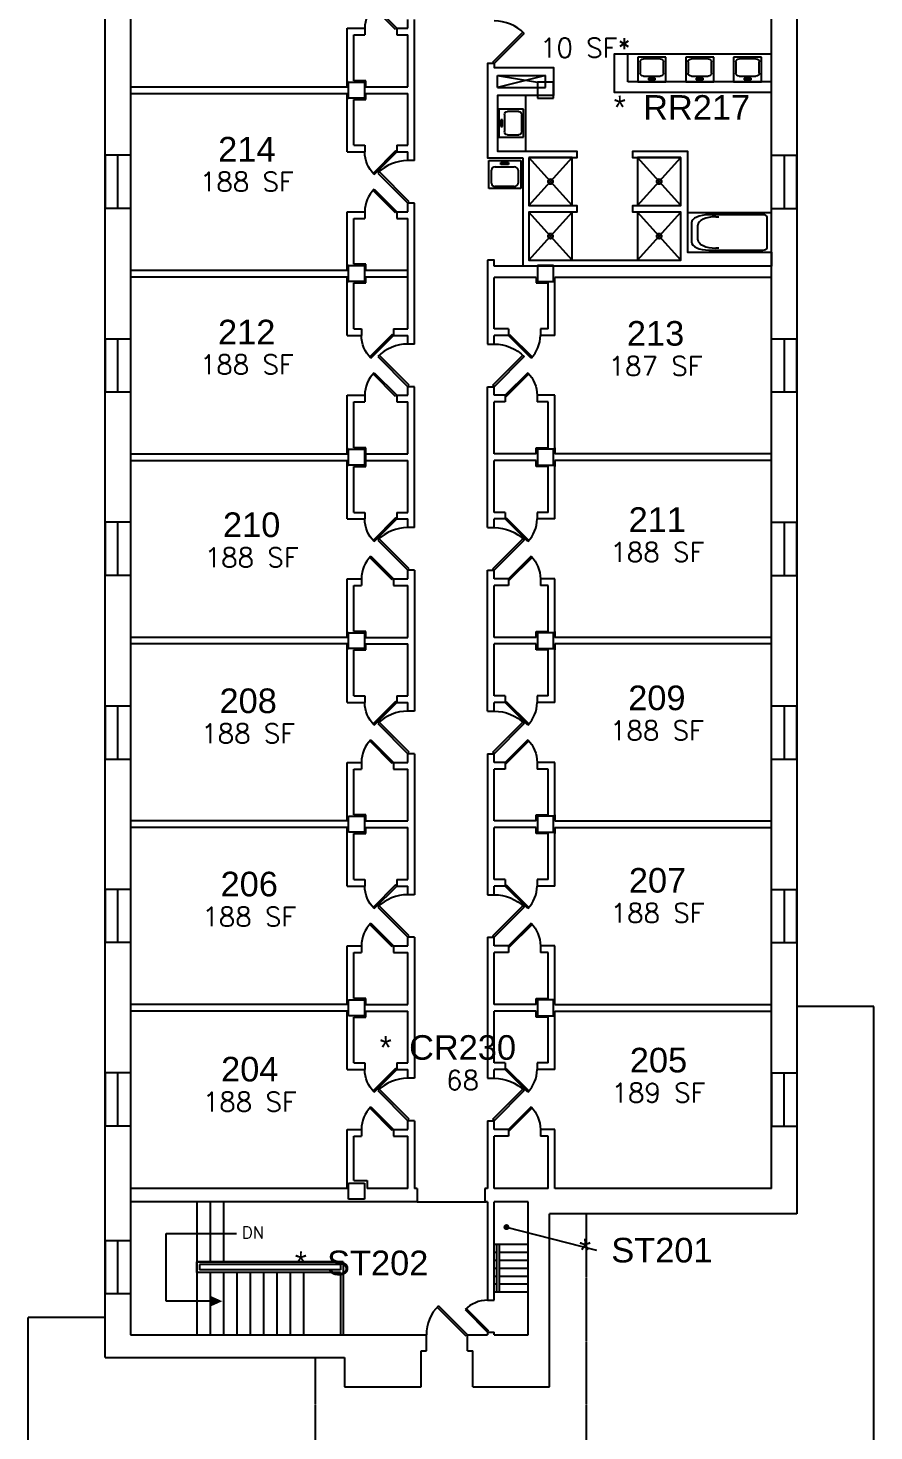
# Model space of a CAD drawing. Extents: x -1775 to 3463, y -540 to 2789.
# Drawn here: x 882 to 1518, y 688 to 1743 of the extents above; entities that cross this region are included whole.
import ezdxf
from ezdxf.enums import TextEntityAlignment as Align

# ---------------------------------------------------------------- set-up
doc = ezdxf.new("R2010")
doc.units = 0
doc.header["$MEASUREMENT"] = 0
doc.linetypes.add('HIDDEN', pattern=[0.375, 0.25, -0.125])
doc.layers.get('0').update_dxf_attribs({"linetype": 'CONTINUOUS'})
for name, color, linetype in [('A-AREA-BOUN', 3, 'HIDDEN'), ('A-DOOR', 2, 'CONTINUOUS'), ('A-FLOR-LEVL', 3, 'CONTINUOUS'), ('A-GLAZ', 2, 'CONTINUOUS'), ('A-SPAC-ANOT', 4, 'CONTINUOUS'), ('A-SPAC-RMNO', 4, 'CONTINUOUS'), ('A-SPAC-RMTW', 4, 'CONTINUOUS'), ('A-WALL', 7, 'CONTINUOUS'), ('L-SITE', 1, 'CONTINUOUS'), ('P-FIXT', 140, 'CONTINUOUS'), ('S-COLS', 5, 'CONTINUOUS')]:
    doc.layers.add(name, color=color, linetype=linetype)
doc.styles.add('FAI1', font='arial.ttf')
doc.styles.add('ROMANS', font='ROMANS.shx')
doc.styles.add('simplex', font='simplex.shx')
doc.dimstyles.get("Standard").update_dxf_attribs({"dimtxt": 0.18, "dimasz": 0.18, "dimexe": 0.18, "dimexo": 0.0625, "dimgap": 0.09, "dimtad": 0, "dimtih": 1, "dimtoh": 1, "dimdec": 4, "dimzin": 0, "dimdsep": 46, "dimtxsty": 'Standard', "dimcen": 0.09, "dimadec": 0, "dimazin": 0, "dimtfac": 1, "dimtdec": 4, "dimtofl": 0, "dimtmove": 0, "dimatfit": 3, "dimfxl": 1, "dimtolj": 1, "dimtzin": 0, "dimarcsym": 0})

# ---------------------------------------------------------------- blocks, each defined once
blk = doc.blocks.new('AC141')
for p, q in [((0, 0.5), (1, 0.5)), ((0, -0.5), (0, 0.5)), ((1, 0.5), (1, -0.5)), ((0.0753, 0.12255), (0.145017, 0.12255)), ((0.0753, -0.12255), (0.0753, 0.12255)), ((0.145017, 0.12255), (0.145017, -0.12255)), ((0.226581, -0.2983), (0.226581, 0.2983)), ((0.346581, 0.4183), (0.810283, 0.4183)), ((0.930283, 0.2983), (0.930283, -0.2983)), ((0.145017, -0.12255), (0.0753, -0.12255)), ((0.810283, -0.4183), (0.346581, -0.4183)), ((1, -0.5), (0, -0.5))]:
    blk.add_line(p, q)
for centre, start, end in [((0.346581, 0.2983), 90, 180), ((0.810283, 0.2983), 0, 90), ((0.346581, -0.2983), 180, 270), ((0.810283, -0.2983), 270, 0)]:
    blk.add_arc(centre, 0.12, start, end)
blk = doc.blocks.new('AH13A')
for p, q in [((1, 0.496), (0, 0.496)), ((0, 0.496), (0, -0.504)), ((0, -0.504), (1, 0.496)), ((1, -0.504), (0, 0.496)), ((1, -0.504), (1, 0.496)), ((0, -0.504), (1, -0.504))]:
    blk.add_line(p, q)
blk.add_circle((0.5, -0.004), 0.056)
blk = doc.blocks.new('AB141')
for p, q in [((1, 0.5), (0, 0.5)), ((0, 0.5), (0, -0.5)), ((0.05, 0.395071), (0.05, -0.395071)), ((0.743209, 0.45), (0.104929, 0.45)), ((0.624759, 0.4), (0.660817, 0.4)), ((1, -0.5), (1, 0.5)), ((0.874759, 0.186058), (0.874759, -0.186058)), ((0.95, -0.243209), (0.95, 0.243209)), ((0, -0.5), (1, -0.5)), ((0.104929, -0.45), (0.743209, -0.45)), ((0.660817, -0.4), (0.624759, -0.4))]:
    blk.add_line(p, q)
for centre, radius, start, end in [((0.104929, 0.395071), 0.054929, 90, 180), ((0.660817, 0.186058), 0.213942, 0, 90), ((0.743209, 0.243209), 0.206791, 0, 90), ((0.660817, -0.186058), 0.213942, 270, 0), ((0.743209, -0.243209), 0.206791, 270, 0), ((0.104929, -0.395071), 0.054929, 180, 270)]:
    blk.add_arc(centre, radius, start, end)
blk = doc.blocks.new('AWI002')
blk.add_line((-0.5, -1), (0.5, -1))
blk = doc.blocks.new('ADO001')
for p, q in [((0.207106, 0.707105), (-0.499999, 0)), ((-0.465625, -0.034373), (0.240643, 0.671896)), ((-0.499999, 0), (-0.465625, -0.034373))]:
    blk.add_line(p, q)
blk.add_arc((-0.499999, 0), 0.999997, 0, 45)
blk = doc.blocks.new('ADO101')
for p, q in [((0.465624, -0.034373), (-0.240645, 0.671896)), ((-0.207108, 0.707105), (0.499997, 0)), ((0.499997, 0), (0.465624, -0.034373))]:
    blk.add_line(p, q)
blk.add_arc((0.499997, 0), 0.999997, 135, 180)
blk = doc.blocks.new('FMGRM1')
at = {"style": 'FAI1'}
for tag, p in [('DATA1', (0, -0.2836)), ('DATA2', (0, -0.443)), ('DATA3', (0, -0.6024)), ('DATA4', (0, -0.7618)), ('DATA5', (0, -0.9213))]:
    blk.add_attdef(tag, text='', height=0.1172, dxfattribs=at).set_placement(p, align=Align.CENTER)
at = {"layer": 'A-SPAC-RMNO', "style": 'FAI1'}
blk.add_attdef('RMNUMB', text='', height=0.16, dxfattribs=at).set_placement((0, 0), align=Align.MIDDLE)
blk = doc.blocks.new('SEECHART')
blk.add_text('*', height=0.15).set_placement((0, 0), align=Align.MIDDLE_CENTER)

msp = doc.modelspace()

# ---------------------------------------------------------------- linework, layer by layer
at = {"layer": 'A-AREA-BOUN'}
for p, q in [((1174.5, 860.6), (1226.5, 860.6)), ((1302, 415.6), (1302, 851.6)), ((1098, 415.6), (1098, 743.6))]:
    msp.add_line(p, q, dxfattribs=at)
at = {"layer": 'A-FLOR-LEVL'}
for p, q in [((1009, 860.6), (1009, 815.6)), ((1019, 860.6), (1019, 815.6)), ((1029, 860.6), (1029, 815.6)), ((985.9, 785.9), (985.9, 836.9)), ((985.9, 836.9), (1038.7, 836.9)), ((1258, 828.6), (1232.5, 828.6)), ((1234.5, 792.6), (1234.5, 828.6)), ((1236.5, 792.6), (1236.5, 828.6)), ((1119, 815.6), (1009, 815.6)), ((1009, 815.6), (1009, 807.6)), ((1009, 815.6), (1119, 815.6)), ((1009, 807.6), (1009, 815.6)), ((1119, 815.6), (1119, 760.6)), ((1234.5, 822.6), (1232.5, 822.6)), ((1234.5, 816.6), (1232.5, 816.6)), ((1258, 822.6), (1236.5, 822.6)), ((1258, 816.6), (1236.5, 816.6)), ((1117, 807.6), (1009, 807.6)), ((1009, 807.6), (1009, 760.6)), ((1117, 807.6), (1009, 807.6)), ((1019, 807.6), (1019, 760.6)), ((1029, 807.6), (1029, 760.6)), ((1039, 807.6), (1039, 760.6)), ((1049, 807.6), (1049, 760.6)), ((1059, 807.6), (1059, 760.6)), ((1069, 807.6), (1069, 760.6)), ((1079, 807.6), (1079, 760.6)), ((1089, 807.6), (1089, 760.6)), ((1117, 807.6), (1117, 760.6)), ((1234.5, 810.6), (1232.5, 810.6)), ((1234.5, 804.6), (1232.5, 804.6)), ((1258, 810.6), (1236.5, 810.6)), ((1258, 804.6), (1236.5, 804.6)), ((1234.5, 798.6), (1232.5, 798.6)), ((1258, 792.6), (1232.5, 792.6)), ((1258, 798.6), (1236.5, 798.6)), ((1019.2, 785.9), (985.9, 785.9))]:
    msp.add_line(p, q, dxfattribs=at)
msp.add_solid([(1019.2, 781.9), (1019.2, 789.9), (1028.1, 785.9)], dxfattribs=at)
at = {"layer": 'A-GLAZ'}
for p, q in [((940, 1647.6), (940, 1607.6)), ((959, 1647.6), (959, 1607.6)), ((1441, 1607.6), (1441, 1647.6)), ((1460, 1607.6), (1460, 1647.6)), ((940, 1509.6), (940, 1469.6)), ((959, 1509.6), (959, 1469.6)), ((1441, 1469.6), (1441, 1509.6)), ((1460, 1469.6), (1460, 1509.6)), ((940, 1371.6), (940, 1331.6)), ((959, 1371.6), (959, 1331.6)), ((1441, 1331.6), (1441, 1371.6)), ((1460, 1331.6), (1460, 1371.6)), ((940, 1233.6), (940, 1193.6)), ((959, 1233.6), (959, 1193.6)), ((1441, 1193.6), (1441, 1233.6)), ((1460, 1193.6), (1460, 1233.6)), ((940, 1095.6), (940, 1055.6)), ((959, 1095.6), (959, 1055.6)), ((1441, 1055.6), (1441, 1095.6)), ((1460, 1055.6), (1460, 1095.6)), ((940, 957.6), (940, 917.6)), ((959, 957.6), (959, 917.6)), ((1441, 957.6), (1441, 917.6)), ((1460, 957.6), (1460, 917.6)), ((940, 831.6), (940, 791.6)), ((959, 831.6), (959, 791.6))]:
    msp.add_line(p, q, dxfattribs=at)
at = {"layer": 'A-WALL'}
for p, q in [((940, 743.6), (940, 2680.6)), ((1460, 2680.6), (1460, 851.6)), ((959, 2661.4), (959, 760.6)), ((1441, 870.6), (1441, 2661.6)), ((1122, 1743.1), (1135.2, 1743.1)), ((1122, 1699.1), (1122, 1743.1)), ((1135.2, 1743.1), (1135.2, 1738.1)), ((1159.2, 1743.1), (1167.5, 1743.1)), ((1159.2, 1743.1), (1159.2, 1738.1)), ((1167.5, 1743.1), (1167.5, 1749.6)), ((1172.5, 1643.6), (1172.5, 1749.6)), ((1127, 1738.1), (1135.2, 1738.1)), ((1127, 1703.6), (1127, 1738.1)), ((1159.2, 1738.1), (1167.5, 1738.1)), ((1167.5, 1699.1), (1167.5, 1738.1)), ((959, 1699.1), (1122, 1699.1)), ((1122, 1703.6), (1122, 1699.1)), ((1136, 1703.6), (1127, 1703.6)), ((1136, 1699.1), (1136, 1703.6)), ((1136, 1699.1), (1167.5, 1699.1)), ((959, 1694.1), (1122, 1694.1)), ((1122, 1650.1), (1122, 1694.1)), ((1122, 1694.1), (1122, 1689.6)), ((1127, 1689.6), (1136, 1689.6)), ((1127, 1655.1), (1127, 1689.6)), ((1136, 1689.6), (1136, 1694.1)), ((1136, 1694.1), (1167.5, 1694.1)), ((1167.5, 1655.1), (1167.5, 1694.1)), ((959, 1647.6), (940, 1647.6)), ((1122, 1650.1), (1135.2, 1650.1)), ((1127, 1655.1), (1135.2, 1655.1)), ((1135.2, 1655.1), (1135.2, 1650.1)), ((1159.2, 1655.1), (1167.5, 1655.1)), ((1159.2, 1655.1), (1159.2, 1650.1)), ((1159.2, 1650.1), (1167.5, 1650.1)), ((1167.5, 1643.6), (1167.5, 1650.1)), ((1441, 1647.6), (1460, 1647.6)), ((1172.5, 1643.6), (1167.5, 1643.6)), ((959, 1607.6), (940, 1607.6)), ((1122, 1605.1), (1135.2, 1605.1)), ((1122, 1561.1), (1122, 1605.1)), ((1135.2, 1605.1), (1135.2, 1600.1)), ((1159.2, 1605.1), (1167.5, 1605.1)), ((1159.2, 1605.1), (1159.2, 1600.1)), ((1167.5, 1605.1), (1167.5, 1611.6)), ((1172.5, 1611.6), (1167.5, 1611.6)), ((1172.5, 1505.6), (1172.5, 1611.6)), ((1441, 1607.6), (1460, 1607.6)), ((1127, 1600.1), (1135.2, 1600.1)), ((1127, 1565.6), (1127, 1600.1)), ((1159.2, 1600.1), (1167.5, 1600.1)), ((1167.5, 1517.1), (1167.5, 1600.1)), ((1122, 1565.6), (1122, 1561.1)), ((1136, 1565.6), (1127, 1565.6)), ((1136, 1561.1), (1136, 1565.6)), ((1227.5, 1568.8), (1227.5, 1505.6)), ((959, 1561.1), (1122, 1561.1)), ((959, 1556.1), (1122, 1556.1)), ((1122, 1512.1), (1122, 1556.1)), ((1122, 1556.1), (1122, 1551.6)), ((1127, 1551.6), (1136, 1551.6)), ((1127, 1517.1), (1127, 1551.6)), ((1136, 1561.1), (1167.5, 1561.1)), ((1136, 1551.6), (1136, 1556.1)), ((1136, 1556.1), (1167.5, 1556.1)), ((1264, 1555.6), (1232.5, 1555.6)), ((1232.5, 1517.1), (1232.5, 1555.6)), ((1264, 1555.6), (1264, 1551.6)), ((1264, 1551.6), (1273, 1551.6)), ((1273, 1517.1), (1273, 1551.6)), ((1278, 1551.6), (1278, 1555.6)), ((1441, 1555.6), (1278, 1555.6)), ((1278, 1512.1), (1278, 1555.6)), ((940, 1509.6), (959, 1509.6)), ((1122, 1512.1), (1132.7, 1512.1)), ((1127, 1517.1), (1132.7, 1517.1)), ((1132.7, 1517.1), (1132.7, 1512.1)), ((1156.7, 1517.1), (1167.5, 1517.1)), ((1156.7, 1517.1), (1156.7, 1512.1)), ((1156.7, 1512.1), (1167.5, 1512.1)), ((1167.5, 1505.6), (1167.5, 1512.1)), ((1243.2, 1517.1), (1232.5, 1517.1)), ((1243.2, 1512.1), (1232.5, 1512.1)), ((1232.5, 1505.6), (1232.5, 1512.1)), ((1243.2, 1517.1), (1243.2, 1512.1)), ((1267.2, 1517.1), (1267.2, 1512.1)), ((1273, 1517.1), (1267.2, 1517.1)), ((1278, 1512.1), (1267.2, 1512.1)), ((1441, 1509.6), (1460, 1509.6)), ((1172.5, 1505.6), (1167.5, 1505.6)), ((1227.5, 1505.6), (1232.5, 1505.6)), ((940, 1469.6), (959, 1469.6)), ((1122, 1467.1), (1135.2, 1467.1)), ((1122, 1423.1), (1122, 1467.1)), ((1135.2, 1467.1), (1135.2, 1462.1)), ((1159.2, 1467.1), (1167.5, 1467.1)), ((1159.2, 1467.1), (1159.2, 1462.1)), ((1167.5, 1467.1), (1167.5, 1473.6)), ((1172.5, 1473.6), (1167.5, 1473.6)), ((1172.5, 1367.6), (1172.5, 1473.6)), ((1227.5, 1367.6), (1227.5, 1473.6)), ((1227.5, 1473.6), (1232.5, 1473.6)), ((1232.5, 1467.1), (1232.5, 1473.6)), ((1240.7, 1467.1), (1232.5, 1467.1)), ((1240.7, 1467.1), (1240.7, 1462.1)), ((1264.7, 1467.1), (1264.7, 1462.1)), ((1278, 1467.1), (1264.7, 1467.1)), ((1278, 1423.1), (1278, 1467.1)), ((1441, 1469.6), (1460, 1469.6)), ((1127, 1462.1), (1135.2, 1462.1)), ((1127, 1427.6), (1127, 1462.1)), ((1159.2, 1462.1), (1167.5, 1462.1)), ((1167.5, 1423.1), (1167.5, 1462.1)), ((1240.7, 1462.1), (1232.5, 1462.1)), ((1232.5, 1423.1), (1232.5, 1462.1)), ((1273, 1462.1), (1264.7, 1462.1)), ((1273, 1427.6), (1273, 1462.1)), ((1122, 1427.6), (1122, 1423.1)), ((1136, 1427.6), (1127, 1427.6)), ((1136, 1413.6), (1136, 1427.6)), ((1264, 1427.6), (1273, 1427.6)), ((1264, 1423.1), (1264, 1427.6)), ((1278, 1427.6), (1278, 1423.1)), ((959, 1423.1), (1122, 1423.1)), ((959, 1418.1), (1122, 1418.1)), ((1122, 1374.1), (1122, 1418.1)), ((1122, 1418.1), (1122, 1413.6)), ((1127, 1413.6), (1136, 1413.6)), ((1127, 1379.1), (1127, 1413.6)), ((1136, 1423.1), (1167.5, 1423.1)), ((1136, 1418.1), (1167.5, 1418.1)), ((1167.5, 1379.1), (1167.5, 1418.1)), ((1264, 1423.1), (1232.5, 1423.1)), ((1264, 1418.1), (1232.5, 1418.1)), ((1232.5, 1379.1), (1232.5, 1418.1)), ((1264, 1413.6), (1264, 1418.1)), ((1273, 1413.6), (1264, 1413.6)), ((1273, 1379.1), (1273, 1413.6)), ((1441, 1423.1), (1278, 1423.1)), ((1278, 1418.1), (1278, 1413.6)), ((1278, 1374.1), (1278, 1418.1)), ((1441, 1418.1), (1278, 1418.1)), ((959, 1371.6), (940, 1371.6)), ((1122, 1374.1), (1135.2, 1374.1)), ((1127, 1379.1), (1135.2, 1379.1)), ((1135.2, 1379.1), (1135.2, 1374.1)), ((1159.2, 1379.1), (1167.5, 1379.1)), ((1159.2, 1379.1), (1159.2, 1374.1)), ((1159.2, 1374.1), (1167.5, 1374.1)), ((1167.5, 1367.6), (1167.5, 1374.1)), ((1240.7, 1379.1), (1232.5, 1379.1)), ((1240.7, 1374.1), (1232.5, 1374.1)), ((1232.5, 1367.6), (1232.5, 1374.1)), ((1240.7, 1379.1), (1240.7, 1374.1)), ((1264.7, 1379.1), (1264.7, 1374.1)), ((1273, 1379.1), (1264.7, 1379.1)), ((1278, 1374.1), (1264.7, 1374.1)), ((1441, 1371.6), (1460, 1371.6)), ((1172.5, 1367.6), (1167.5, 1367.6)), ((1227.5, 1367.6), (1232.5, 1367.6)), ((959, 1331.6), (940, 1331.6)), ((1167.5, 1329.1), (1167.5, 1335.6)), ((1172.5, 1335.6), (1167.5, 1335.6)), ((1172.5, 1335.6), (1172.5, 1229.6)), ((1227.5, 1229.6), (1227.5, 1335.6)), ((1227.5, 1335.6), (1232.5, 1335.6)), ((1232.5, 1329.1), (1232.5, 1335.6)), ((1441, 1331.6), (1460, 1331.6)), ((1122, 1329.1), (1132.7, 1329.1)), ((1122, 1285.1), (1122, 1329.1)), ((1127, 1324.1), (1132.7, 1324.1)), ((1127, 1289.6), (1127, 1324.1)), ((1132.7, 1329.1), (1132.7, 1324.1)), ((1156.7, 1329.1), (1167.5, 1329.1)), ((1156.7, 1329.1), (1156.7, 1324.1)), ((1156.7, 1324.1), (1167.5, 1324.1)), ((1167.5, 1285.1), (1167.5, 1324.1)), ((1243.2, 1329.1), (1232.5, 1329.1)), ((1243.2, 1324.1), (1232.5, 1324.1)), ((1232.5, 1285.1), (1232.5, 1324.1)), ((1243.2, 1329.1), (1243.2, 1324.1)), ((1267.2, 1329.1), (1267.2, 1324.1)), ((1278, 1329.1), (1267.2, 1329.1)), ((1273, 1324.1), (1267.2, 1324.1)), ((1273, 1289.6), (1273, 1324.1)), ((1278, 1285.1), (1278, 1329.1)), ((1122, 1289.6), (1122, 1285.1)), ((1136, 1289.6), (1127, 1289.6)), ((1136, 1285.1), (1136, 1289.6)), ((1264, 1285.1), (1264, 1289.6)), ((1264, 1289.6), (1273, 1289.6)), ((1278, 1289.6), (1278, 1285.1)), ((1122, 1285.1), (959, 1285.1)), ((1122, 1280.1), (959, 1280.1)), ((1122, 1280.1), (1122, 1275.6)), ((1122, 1236.1), (1122, 1280.1)), ((1136, 1285.1), (1167.5, 1285.1)), ((1136, 1275.6), (1136, 1280.1)), ((1136, 1280.1), (1167.5, 1280.1)), ((1167.5, 1241.1), (1167.5, 1280.1)), ((1264, 1285.1), (1232.5, 1285.1)), ((1264, 1280.1), (1232.5, 1280.1)), ((1232.5, 1241.1), (1232.5, 1280.1)), ((1264, 1275.6), (1264, 1280.1)), ((1441, 1285.1), (1278, 1285.1)), ((1278, 1280.1), (1278, 1275.6)), ((1278, 1236.1), (1278, 1280.1)), ((1441, 1280.1), (1278, 1280.1)), ((1127, 1275.6), (1136, 1275.6)), ((1127, 1241.1), (1127, 1275.6)), ((1273, 1275.6), (1264, 1275.6)), ((1273, 1241.1), (1273, 1275.6)), ((1122, 1236.1), (1135.2, 1236.1)), ((1127, 1241.1), (1135.2, 1241.1)), ((1135.2, 1241.1), (1135.2, 1236.1)), ((1159.2, 1241.1), (1159.2, 1236.1)), ((1159.2, 1241.1), (1167.5, 1241.1)), ((1159.2, 1236.1), (1167.5, 1236.1)), ((1167.5, 1229.6), (1167.5, 1236.1)), ((1240.7, 1241.1), (1232.5, 1241.1)), ((1240.7, 1236.1), (1232.5, 1236.1)), ((1232.5, 1229.6), (1232.5, 1236.1)), ((1240.7, 1241.1), (1240.7, 1236.1)), ((1264.7, 1241.1), (1264.7, 1236.1)), ((1273, 1241.1), (1264.7, 1241.1)), ((1278, 1236.1), (1264.7, 1236.1)), ((940, 1233.6), (959, 1233.6)), ((1172.5, 1229.6), (1167.5, 1229.6)), ((1227.5, 1229.6), (1232.5, 1229.6)), ((1441, 1233.6), (1460, 1233.6)), ((940, 1193.6), (959, 1193.6)), ((1172.5, 1197.6), (1167.5, 1197.6)), ((1167.5, 1191.1), (1167.5, 1197.6)), ((1172.5, 1197.6), (1172.5, 1091.6)), ((1227.5, 1197.6), (1232.5, 1197.6)), ((1227.5, 1197.6), (1227.5, 1091.6)), ((1232.5, 1191.1), (1232.5, 1197.6)), ((1441, 1193.6), (1460, 1193.6)), ((1122, 1191.1), (1132.7, 1191.1)), ((1122, 1147.1), (1122, 1191.1)), ((1127, 1186.1), (1132.7, 1186.1)), ((1127, 1151.6), (1127, 1186.1)), ((1132.7, 1191.1), (1132.7, 1186.1)), ((1156.7, 1191.1), (1156.7, 1186.1)), ((1156.7, 1191.1), (1167.5, 1191.1)), ((1156.7, 1186.1), (1167.5, 1186.1)), ((1167.5, 1147.1), (1167.5, 1186.1)), ((1240.7, 1191.1), (1232.5, 1191.1)), ((1240.7, 1186.1), (1232.5, 1186.1)), ((1232.5, 1147.1), (1232.5, 1186.1)), ((1240.7, 1191.1), (1240.7, 1186.1)), ((1264.7, 1191.1), (1264.7, 1186.1)), ((1278, 1191.1), (1264.7, 1191.1)), ((1273, 1186.1), (1264.7, 1186.1)), ((1273, 1151.6), (1273, 1186.1)), ((1278, 1147.1), (1278, 1191.1)), ((1136, 1151.6), (1127, 1151.6)), ((1136, 1147.1), (1136, 1151.6)), ((1264, 1147.1), (1264, 1151.6)), ((1264, 1151.6), (1273, 1151.6)), ((1278, 1151.6), (1278, 1147.1)), ((1122, 1147.1), (959, 1147.1)), ((1122, 1142.1), (959, 1142.1)), ((1122, 1098.1), (1122, 1142.1)), ((1136, 1147.1), (1167.5, 1147.1)), ((1136, 1142.1), (1167.5, 1142.1)), ((1136, 1137.6), (1136, 1142.1)), ((1167.5, 1103.1), (1167.5, 1142.1)), ((1264, 1147.1), (1232.5, 1147.1)), ((1264, 1142.1), (1232.5, 1142.1)), ((1232.5, 1103.1), (1232.5, 1142.1)), ((1264, 1137.6), (1264, 1142.1)), ((1278, 1147.1), (1441, 1147.1)), ((1278, 1142.1), (1278, 1137.6)), ((1278, 1142.1), (1441, 1142.1)), ((1278, 1098.1), (1278, 1142.1)), ((1127, 1103.1), (1127, 1137.6)), ((1127, 1137.6), (1136, 1137.6)), ((1273, 1137.6), (1264, 1137.6)), ((1273, 1103.1), (1273, 1137.6)), ((1122, 1098.1), (1135.2, 1098.1)), ((1127, 1103.1), (1135.2, 1103.1)), ((1135.2, 1103.1), (1135.2, 1098.1)), ((1159.2, 1103.1), (1167.5, 1103.1)), ((1159.2, 1103.1), (1159.2, 1098.1)), ((1159.2, 1098.1), (1167.5, 1098.1)), ((1167.5, 1091.6), (1167.5, 1098.1)), ((1240.7, 1103.1), (1232.5, 1103.1)), ((1240.7, 1098.1), (1232.5, 1098.1)), ((1232.5, 1091.6), (1232.5, 1098.1)), ((1240.7, 1103.1), (1240.7, 1098.1)), ((1264.7, 1103.1), (1264.7, 1098.1)), ((1273, 1103.1), (1264.7, 1103.1)), ((1278, 1098.1), (1264.7, 1098.1)), ((959, 1095.6), (940, 1095.6)), ((1172.5, 1091.6), (1167.5, 1091.6)), ((1227.5, 1091.6), (1232.5, 1091.6)), ((1441, 1095.6), (1460, 1095.6)), ((959, 1055.6), (940, 1055.6)), ((1167.5, 1053.1), (1167.5, 1059.6)), ((1172.5, 1059.6), (1167.5, 1059.6)), ((1172.5, 1059.6), (1172.5, 953.6)), ((1227.5, 1059.6), (1227.5, 953.6)), ((1227.5, 1059.6), (1232.5, 1059.6)), ((1232.5, 1053.1), (1232.5, 1059.6)), ((1441, 1055.6), (1460, 1055.6)), ((1122, 1009.1), (1122, 1053.1)), ((1122, 1053.1), (1132.7, 1053.1)), ((1127, 1013.6), (1127, 1048.1)), ((1127, 1048.1), (1132.7, 1048.1)), ((1132.7, 1053.1), (1132.7, 1048.1)), ((1156.7, 1053.1), (1167.5, 1053.1)), ((1156.7, 1053.1), (1156.7, 1048.1)), ((1156.7, 1048.1), (1167.5, 1048.1)), ((1167.5, 1009.1), (1167.5, 1048.1)), ((1243.2, 1053.1), (1232.5, 1053.1)), ((1243.2, 1048.1), (1232.5, 1048.1)), ((1232.5, 1009.1), (1232.5, 1048.1)), ((1243.2, 1053.1), (1243.2, 1048.1)), ((1267.2, 1053.1), (1267.2, 1048.1)), ((1278, 1053.1), (1267.2, 1053.1)), ((1273, 1048.1), (1267.2, 1048.1)), ((1273, 1013.6), (1273, 1048.1)), ((1278, 1009.1), (1278, 1053.1)), ((1136, 1013.6), (1127, 1013.6)), ((1136, 1009.1), (1136, 1013.6)), ((1264, 1013.6), (1273, 1013.6)), ((1264, 1009.1), (1264, 1013.6)), ((1122, 1009.1), (959, 1009.1)), ((1122, 1004.1), (959, 1004.1)), ((1122, 960.1), (1122, 1004.1)), ((1136, 1009.1), (1167.5, 1009.1)), ((1136, 1004.1), (1167.5, 1004.1)), ((1136, 999.6), (1136, 1004.1)), ((1167.5, 965.1), (1167.5, 1004.1)), ((1264, 1009.1), (1232.5, 1009.1)), ((1264, 1004.1), (1232.5, 1004.1)), ((1232.5, 965.1), (1232.5, 1004.1)), ((1264, 999.6), (1264, 1004.1)), ((1278, 1009.1), (1441, 1009.1)), ((1278, 960.1), (1278, 1004.1)), ((1278, 1004.1), (1441, 1004.1)), ((1127, 965.1), (1127, 999.6)), ((1127, 999.6), (1136, 999.6)), ((1273, 999.6), (1264, 999.6)), ((1273, 965.1), (1273, 999.6)), ((1122, 960.1), (1135.2, 960.1)), ((1127, 965.1), (1135.2, 965.1)), ((1135.2, 965.1), (1135.2, 960.1)), ((1159.2, 965.1), (1167.5, 965.1)), ((1159.2, 965.1), (1159.2, 960.1)), ((1159.2, 960.1), (1167.5, 960.1)), ((1167.5, 953.6), (1167.5, 960.1)), ((1240.7, 965.1), (1232.5, 965.1)), ((1240.7, 960.1), (1232.5, 960.1)), ((1232.5, 953.6), (1232.5, 960.1)), ((1240.7, 965.1), (1240.7, 960.1)), ((1264.7, 965.1), (1264.7, 960.1)), ((1273, 965.1), (1264.7, 965.1)), ((1278, 960.1), (1264.7, 960.1)), ((959, 957.6), (940, 957.6)), ((1172.5, 953.6), (1167.5, 953.6)), ((1227.5, 953.6), (1232.5, 953.6)), ((1441, 957.6), (1460, 957.6)), ((1167.5, 915.1), (1167.5, 921.6)), ((1172.5, 921.6), (1167.5, 921.6)), ((1172.5, 921.6), (1172.5, 870.6)), ((1227.5, 921.6), (1232.5, 921.6)), ((1227.5, 921.6), (1227.5, 870.6)), ((1232.5, 915.1), (1232.5, 921.6)), ((959, 917.6), (940, 917.6)), ((1122, 870.6), (1122, 915.1)), ((1122, 915.1), (1132.7, 915.1)), ((1127, 876.6), (1127, 910.1)), ((1127, 910.1), (1132.7, 910.1)), ((1132.7, 915.1), (1132.7, 910.1)), ((1156.7, 915.1), (1167.5, 915.1)), ((1156.7, 915.1), (1156.7, 910.1)), ((1156.7, 910.1), (1167.5, 910.1)), ((1167.5, 870.6), (1167.5, 910.1)), ((1243.2, 915.1), (1232.5, 915.1)), ((1243.2, 910.1), (1232.5, 910.1)), ((1232.5, 870.6), (1232.5, 910.1)), ((1243.2, 915.1), (1243.2, 910.1)), ((1267.2, 915.1), (1267.2, 910.1)), ((1278, 915.1), (1267.2, 915.1)), ((1273, 910.1), (1267.2, 910.1)), ((1273, 870.6), (1273, 910.1)), ((1278, 870.6), (1278, 915.1)), ((1441, 917.6), (1460, 917.6)), ((1127, 876.6), (1137, 876.6)), ((1137, 876.6), (1137, 870.6)), ((1122, 870.6), (959, 870.6)), ((1167.5, 870.6), (1137, 870.6)), ((1174.5, 870.6), (1172.5, 870.6)), ((1174.5, 870.6), (1174.5, 860.6)), ((1225.5, 870.6), (1225.5, 860.6)), ((1227.5, 870.6), (1225.5, 870.6)), ((1273, 870.6), (1232.5, 870.6)), ((1441, 870.6), (1278, 870.6)), ((1174.5, 860.6), (959, 860.6)), ((1227.5, 860.6), (1225.5, 860.6)), ((1227.5, 860.6), (1227.5, 786.6)), ((1258, 860.6), (1232.5, 860.6)), ((1232.5, 786.6), (1232.5, 860.6)), ((1258, 760.6), (1258, 860.6)), ((1274, 721.6), (1274, 851.6)), ((1460, 851.6), (1274, 851.6)), ((940, 831.6), (959, 831.6)), ((1117, 813.6), (1011, 813.6)), ((1011, 813.6), (1011, 809.6)), ((1117, 813.6), (1117, 809.6)), ((1117, 809.6), (1011, 809.6)), ((940, 791.6), (959, 791.6)), ((1227.5, 786.6), (1232.5, 786.6)), ((959, 760.6), (1181.5, 760.6)), ((1181.5, 748.6), (1181.5, 760.6)), ((1212.5, 760.6), (1227.5, 760.6)), ((1212.5, 748.6), (1212.5, 760.6)), ((1227.5, 762.6), (1227.5, 760.6)), ((1227.5, 762.6), (1232.5, 762.6)), ((1232.5, 760.6), (1232.5, 762.6)), ((1232.5, 760.6), (1258, 760.6)), ((940, 743.6), (1120, 743.6)), ((1120, 743.6), (1120, 721.6)), ((1177.5, 748.6), (1181.5, 748.6)), ((1177.5, 721.6), (1177.5, 748.6)), ((1212.5, 748.6), (1216.5, 748.6)), ((1216.5, 721.6), (1216.5, 748.6)), ((1120, 721.6), (1177.5, 721.6)), ((1216.5, 721.6), (1274, 721.6))]:
    msp.add_line(p, q, dxfattribs=at)
for points in [[(1441, 1694.9), (1323, 1694.9), (1323, 1723.9), (1333, 1723.9)], [(1333, 1702.9), (1333, 1723.9)], [(1232.5, 1716.6), (1227.5, 1716.6), (1227.5, 1645.8), (1254, 1645.8)], [(1232.5, 1716.6), (1232.5, 1713.6), (1277, 1713.6), (1277, 1692.6), (1235, 1692.6), (1235, 1650.8), (1294.5, 1650.8), (1294.5, 1645.8), (1258.5, 1645.8)], [(1235, 1698.6), (1235, 1707.6)], [(1235, 1707.6), (1271, 1707.6)], [(1235, 1707.6), (1265, 1702.6)], [(1271, 1707.6), (1235, 1698.6)], [(1235, 1698.6), (1271, 1698.6)], [(1271, 1698.6), (1271, 1707.6)], [(1441, 1702.9), (1333, 1702.9)], [(1258.5, 1645.8), (1258.5, 1609.8), (1294.5, 1609.8), (1294.5, 1604.8), (1258.5, 1604.8), (1258.5, 1568.8), (1372.7, 1568.8), (1372.7, 1604.8), (1336.7, 1604.8), (1336.7, 1609.8), (1372.7, 1609.8), (1372.7, 1645.8), (1336.7, 1645.8), (1336.7, 1650.8), (1377.7, 1650.8), (1377.7, 1574.8), (1441, 1574.8), (1441, 1568.8), (1441, 1564.3), (1232.5, 1564.3)], [(1254, 1645.8), (1254, 1564.3)], [(1232.5, 1564.3), (1232.5, 1568.8), (1227.5, 1568.8)]]:
    msp.add_lwpolyline(points, dxfattribs=at)
at = {"layer": 'L-SITE'}
for p, q in [((1518, 1007.6), (1460, 1007.6)), ((1518, 403.6), (1518, 1007.6)), ((882, 403.6), (882, 773.6)), ((940, 773.6), (882, 773.6))]:
    msp.add_line(p, q, dxfattribs=at)
at = {"layer": 'P-FIXT'}
for points in [[(1333, 1723.9), (1441, 1723.9)], [(1256, 1692.6), (1256, 1650.8)]]:
    msp.add_lwpolyline(points, dxfattribs=at)
at = {"layer": 'S-COLS'}
for p, q in [((1123, 1690.6), (1123, 1702.6)), ((1123, 1702.6), (1135, 1702.6)), ((1135, 1702.6), (1135, 1690.6)), ((1277, 1702.6), (1265, 1702.6)), ((1265, 1702.6), (1265, 1690.6)), ((1277, 1690.6), (1277, 1702.6)), ((1135, 1690.6), (1123, 1690.6)), ((1265, 1690.6), (1277, 1690.6)), ((1123, 1552.6), (1123, 1564.6)), ((1123, 1564.6), (1135, 1564.6)), ((1135, 1564.6), (1135, 1552.6)), ((1277, 1564.6), (1265, 1564.6)), ((1265, 1564.6), (1265, 1552.6)), ((1277, 1552.6), (1277, 1564.6)), ((1135, 1552.6), (1123, 1552.6)), ((1265, 1552.6), (1277, 1552.6)), ((1123, 1414.6), (1123, 1426.6)), ((1123, 1426.6), (1135, 1426.6)), ((1135, 1426.6), (1135, 1414.6)), ((1277, 1426.6), (1265, 1426.6)), ((1265, 1426.6), (1265, 1414.6)), ((1277, 1414.6), (1277, 1426.6)), ((1135, 1414.6), (1123, 1414.6)), ((1265, 1414.6), (1277, 1414.6)), ((1123, 1276.6), (1123, 1288.6)), ((1123, 1288.6), (1135, 1288.6)), ((1135, 1288.6), (1135, 1276.6)), ((1277, 1288.6), (1265, 1288.6)), ((1265, 1288.6), (1265, 1276.6)), ((1277, 1276.6), (1277, 1288.6)), ((1135, 1276.6), (1123, 1276.6)), ((1265, 1276.6), (1277, 1276.6)), ((1123, 1138.6), (1123, 1150.6)), ((1123, 1150.6), (1135, 1150.6)), ((1135, 1150.6), (1135, 1138.6)), ((1277, 1150.6), (1265, 1150.6)), ((1265, 1150.6), (1265, 1138.6)), ((1277, 1138.6), (1277, 1150.6)), ((1135, 1138.6), (1123, 1138.6)), ((1265, 1138.6), (1277, 1138.6)), ((1123, 1000.6), (1123, 1012.6)), ((1123, 1012.6), (1135, 1012.6)), ((1135, 1012.6), (1135, 1000.6)), ((1277, 1012.6), (1265, 1012.6)), ((1265, 1012.6), (1265, 1000.6)), ((1277, 1000.6), (1277, 1012.6)), ((1135, 1000.6), (1123, 1000.6)), ((1265, 1000.6), (1277, 1000.6)), ((1123, 874.6), (1135, 874.6)), ((1123, 862.6), (1123, 874.6)), ((1135, 874.6), (1135, 862.6)), ((1135, 862.6), (1123, 862.6))]:
    msp.add_line(p, q, dxfattribs=at)

# ---------------------------------------------------------------- block references
at = {"layer": 'A-DOOR', "zscale": 80}
for p, xscale, yscale in [((1147.2, 1743.1), 24, 24), ((1147.2, 1605.1), 24, 24), ((1147.2, 1467.1), 24, 24), ((1252.7, 1467.1), -24, 24), ((1144.7, 1329.1), 24, 24), ((1255.2, 1329.1), -24, 24), ((1144.7, 1191.1), 24, 24), ((1252.7, 1191.1), -24, 24), ((1144.7, 1053.1), 24, 24), ((1255.2, 1053.1), -24, 24), ((1144.7, 915.1), 24, 24), ((1255.2, 915.1), -24, 24), ((1197, 760.6), 31, 31)]:
    msp.add_blockref('ADO101', p, dxfattribs=dict(at, xscale=xscale, yscale=yscale))
for name, p, xscale, yscale, rotation in [('ADO101', (1232.5, 1732.6), 32, 32, 270), ('ADO101', (1147.2, 1650.1), -24, 24, 180), ('ADO001', (1167.5, 1627.6), 32, 32, 90), ('ADO101', (1144.7, 1512.1), -24, 24, 180), ('ADO101', (1255.2, 1512.1), 24, 24, 180), ('ADO001', (1167.5, 1489.6), 32, 32, 90), ('ADO001', (1232.5, 1489.6), -32, 32, 270), ('ADO101', (1147.2, 1374.1), -24, 24, 180), ('ADO101', (1252.7, 1374.1), 24, 24, 180), ('ADO001', (1167.5, 1351.6), 32, 32, 90), ('ADO001', (1232.5, 1351.6), -32, 32, 270), ('ADO101', (1147.2, 1236.1), -24, 24, 180), ('ADO101', (1252.7, 1236.1), 24, 24, 180), ('ADO001', (1167.5, 1213.6), 32, 32, 90), ('ADO001', (1232.5, 1213.6), -32, 32, 270), ('ADO101', (1147.2, 1098.1), -24, 24, 180), ('ADO101', (1252.7, 1098.1), 24, 24, 180), ('ADO001', (1167.5, 1075.6), 32, 32, 90), ('ADO001', (1232.5, 1075.6), -32, 32, 270), ('ADO101', (1147.2, 960.1), -24, 24, 180), ('ADO101', (1252.7, 960.1), 24, 24, 180), ('ADO001', (1167.5, 937.6), 32, 32, 90), ('ADO001', (1232.5, 937.6), -32, 32, 270), ('ADO001', (1227.5, 774.6), 24, 24, 90)]:
    msp.add_blockref(name, p, dxfattribs=dict(at, xscale=xscale, yscale=yscale, rotation=rotation))
at = {"layer": 'A-GLAZ', "zscale": 36}
for p, xscale, yscale, rotation in [((940, 1627.6), 40, 9.501261, 90), ((1460, 1627.6), 40, 9.5, 270), ((940, 1489.6), 40, 9.501261, 90), ((1460, 1489.6), 40, 9.5, 270), ((940, 1351.6), 40, 9.501261, 90), ((1460, 1351.6), 40, 9.5, 270), ((940, 1213.6), 40, 9.501261, 90), ((1460, 1213.6), 40, 9.5, 270), ((940, 1075.6), 40, 9.501261, 90), ((1460, 1075.6), 40, 9.5, 270), ((940, 937.6), 40, 9.501261, 90), ((1460, 937.6), -40, 9.501261, 270), ((940, 811.6), 40, 9.501261, 90)]:
    msp.add_blockref('AWI002', p, dxfattribs=dict(at, xscale=xscale, yscale=yscale, rotation=rotation))
at = {"layer": 'A-SPAC-ANOT', "xscale": 115.6, "yscale": 115.6, "zscale": 115.6}
for p in [(1326.9, 1683.7), (1150.9, 976.7), (1087.1, 814.7), (1300.8, 824.3)]:
    msp.add_blockref('SEECHART', p, dxfattribs=at)
at = {"layer": 'A-SPAC-RMTW'}
ref = msp.add_blockref('FMGRM1', (1384.7, 1683.7), dxfattribs=dict(at, xscale=115.5999999999999, yscale=115.5999999999999, zscale=115.5999999999999))
ref.add_attrib('RMNUMB', 'RR217', dxfattribs={"layer": 'A-SPAC-RMNO', "height": 18.5, "style": 'FAI1'}).set_placement((1384.7, 1683.7), align=Align.MIDDLE)
ref = msp.add_blockref('FMGRM1', (1046.5, 1652.3), dxfattribs=dict(at, xscale=115.5999999999999, yscale=115.5999999999999, zscale=115.5999999999999))
ref.add_attrib('RMNUMB', '214', dxfattribs={"layer": 'A-SPAC-RMNO', "height": 18.5, "style": 'FAI1'}).set_placement((1046.5, 1652.3), align=Align.MIDDLE)
ref = msp.add_blockref('FMGRM1', (1046.4, 1514.8), dxfattribs=dict(at, xscale=115.5999999999999, yscale=115.5999999999999, zscale=115.5999999999999))
ref.add_attrib('RMNUMB', '212', dxfattribs={"layer": 'A-SPAC-RMNO', "height": 18.5, "style": 'FAI1'}).set_placement((1046.4, 1514.8), align=Align.MIDDLE)
ref = msp.add_blockref('FMGRM1', (1353.8, 1513.7), dxfattribs=dict(at, xscale=115.5999999999999, yscale=115.5999999999999, zscale=115.5999999999999))
ref.add_attrib('RMNUMB', '213', dxfattribs={"layer": 'A-SPAC-RMNO', "height": 18.5, "style": 'FAI1'}).set_placement((1353.8, 1513.7), align=Align.MIDDLE)
ref = msp.add_blockref('FMGRM1', (1355.1, 1373.8), dxfattribs=dict(at, xscale=115.5999999999999, yscale=115.5999999999999, zscale=115.5999999999999))
ref.add_attrib('RMNUMB', '211', dxfattribs={"layer": 'A-SPAC-RMNO', "height": 18.5, "style": 'FAI1'}).set_placement((1355.1, 1373.8), align=Align.MIDDLE)
ref = msp.add_blockref('FMGRM1', (1050.1, 1369.8), dxfattribs=dict(at, xscale=115.5999999999999, yscale=115.5999999999999, zscale=115.5999999999999))
ref.add_attrib('RMNUMB', '210', dxfattribs={"layer": 'A-SPAC-RMNO', "height": 18.5, "style": 'FAI1'}).set_placement((1050.1, 1369.8), align=Align.MIDDLE)
ref = msp.add_blockref('FMGRM1', (1047.5, 1237.4), dxfattribs=dict(at, xscale=115.5999999999999, yscale=115.5999999999999, zscale=115.5999999999999))
ref.add_attrib('RMNUMB', '208', dxfattribs={"layer": 'A-SPAC-RMNO', "height": 18.5, "style": 'FAI1'}).set_placement((1047.5, 1237.4), align=Align.MIDDLE)
ref = msp.add_blockref('FMGRM1', (1354.8, 1239.6), dxfattribs=dict(at, xscale=115.5999999999999, yscale=115.5999999999999, zscale=115.5999999999999))
ref.add_attrib('RMNUMB', '209', dxfattribs={"layer": 'A-SPAC-RMNO', "height": 18.5, "style": 'FAI1'}).set_placement((1354.8, 1239.6), align=Align.MIDDLE)
ref = msp.add_blockref('FMGRM1', (1048.3, 1099.6), dxfattribs=dict(at, xscale=115.5999999999999, yscale=115.5999999999999, zscale=115.5999999999999))
ref.add_attrib('RMNUMB', '206', dxfattribs={"layer": 'A-SPAC-RMNO', "height": 18.5, "style": 'FAI1'}).set_placement((1048.3, 1099.6), align=Align.MIDDLE)
ref = msp.add_blockref('FMGRM1', (1355.3, 1102.4), dxfattribs=dict(at, xscale=115.5999999999999, yscale=115.5999999999999, zscale=115.5999999999999))
ref.add_attrib('RMNUMB', '207', dxfattribs={"layer": 'A-SPAC-RMNO', "height": 18.5, "style": 'FAI1'}).set_placement((1355.3, 1102.4), align=Align.MIDDLE)
ref = msp.add_blockref('FMGRM1', (1208.7, 976.7), dxfattribs=dict(at, xscale=115.5999999999999, yscale=115.5999999999999, zscale=115.5999999999999))
ref.add_attrib('RMNUMB', 'CR230', dxfattribs={"layer": 'A-SPAC-RMNO', "height": 18.5, "style": 'FAI1'}).set_placement((1208.7, 976.7), align=Align.MIDDLE)
ref = msp.add_blockref('FMGRM1', (1356, 967.2), dxfattribs=dict(at, xscale=115.5999999999999, yscale=115.5999999999999, zscale=115.5999999999999))
ref.add_attrib('RMNUMB', '205', dxfattribs={"layer": 'A-SPAC-RMNO', "height": 18.5, "style": 'FAI1'}).set_placement((1356, 967.2), align=Align.MIDDLE)
ref = msp.add_blockref('FMGRM1', (1048.7, 960.4), dxfattribs=dict(at, xscale=115.5999999999999, yscale=115.5999999999999, zscale=115.5999999999999))
ref.add_attrib('RMNUMB', '204', dxfattribs={"layer": 'A-SPAC-RMNO', "height": 18.5, "style": 'FAI1'}).set_placement((1048.7, 960.4), align=Align.MIDDLE)
ref = msp.add_blockref('FMGRM1', (1358.6, 824.3), dxfattribs=dict(at, xscale=115.5999999999999, yscale=115.5999999999999, zscale=115.5999999999999))
ref.add_attrib('RMNUMB', 'ST201', dxfattribs={"layer": 'A-SPAC-RMNO', "height": 18.5, "style": 'FAI1'}).set_placement((1358.6, 824.3), align=Align.MIDDLE)
ref = msp.add_blockref('FMGRM1', (1144.9, 814.7), dxfattribs=dict(at, xscale=115.5999999999999, yscale=115.5999999999999, zscale=115.5999999999999))
ref.add_attrib('RMNUMB', 'ST202', dxfattribs={"layer": 'A-SPAC-RMNO', "height": 18.5, "style": 'FAI1'}).set_placement((1144.9, 814.7), align=Align.MIDDLE)
at = {"layer": 'P-FIXT'}
for name, p, xscale, yscale, zscale, rotation in [('AC141', (1351, 1702.9), -18.49741868272129, 21.01979395763783, 7.567125824749619, 270), ('AC141', (1387, 1702.9), -18.49741868272129, 21.01979395763783, 7.567125824749619, 270), ('AC141', (1423, 1702.9), -18.49741868272129, 21.01979395763783, 7.567125824749619, 270), ('AC141', (1236, 1671.7), -18.49741868272129, 21.01979395763783, 7.567125824749619, 180), ('AC141', (1240.4, 1643.7), 21, 24, 9, 270), ('AB141', (1441, 1589.6), 63.265625, 29.52395833333333, 18.9796875, 180)]:
    msp.add_blockref(name, p, dxfattribs=dict(at, xscale=xscale, yscale=yscale, zscale=zscale, rotation=rotation))
at = {"layer": 'P-FIXT', "xscale": 32.57142857142846, "yscale": 35.99999999999987, "zscale": 61.71428571428549}
for p in [(1258.5, 1628), (1340.2, 1628), (1258.5, 1587), (1340.2, 1587)]:
    msp.add_blockref('AH13A', p, dxfattribs=at)

# ---------------------------------------------------------------- texts
at = {"layer": 'A-FLOR-LEVL', "style": 'simplex'}
msp.add_text('DN', height=9, dxfattribs=at).set_placement((1042.8, 833.1))
at = {"layer": 'A-SPAC-ANOT', "style": 'ROMANS'}
for s, p in [('10 SF*', (1301, 1721.1)), ('188 SF', (1046.5, 1620.5)), ('188 SF', (1046.4, 1483)), ('187 SF', (1353.8, 1481.9)), ('188 SF', (1050.1, 1338)), ('188 SF', (1355.1, 1342)), ('188 SF', (1047.5, 1205.6)), ('188 SF', (1354.8, 1207.8)), ('188 SF', (1048.3, 1067.8)), ('188 SF', (1355.3, 1070.6)), ('68', (1208.7, 944.9)), ('189 SF', (1356, 935.4)), ('188 SF', (1048.7, 928.6))]:
    msp.add_text(s, height=14.45, dxfattribs=at).set_placement(p, align=Align.CENTER)

# ---------------------------------------------------------------- leaders
at = {"layer": 'A-SPAC-RMTW'}
msp.add_leader([(1241.7, 841.6), (1309.5, 824.2)], dimstyle='Standard', override={"dimscale": 192, "dimasz": 0.09375, "dimgap": 0.09, "dimtad": 0, "dimlunit": 4, "dimdle": 0.03125, "dimtmove": 2, "dimldrblk": 'DotSmall'}, dxfattribs=at)

doc.saveas('drawing.dxf')
